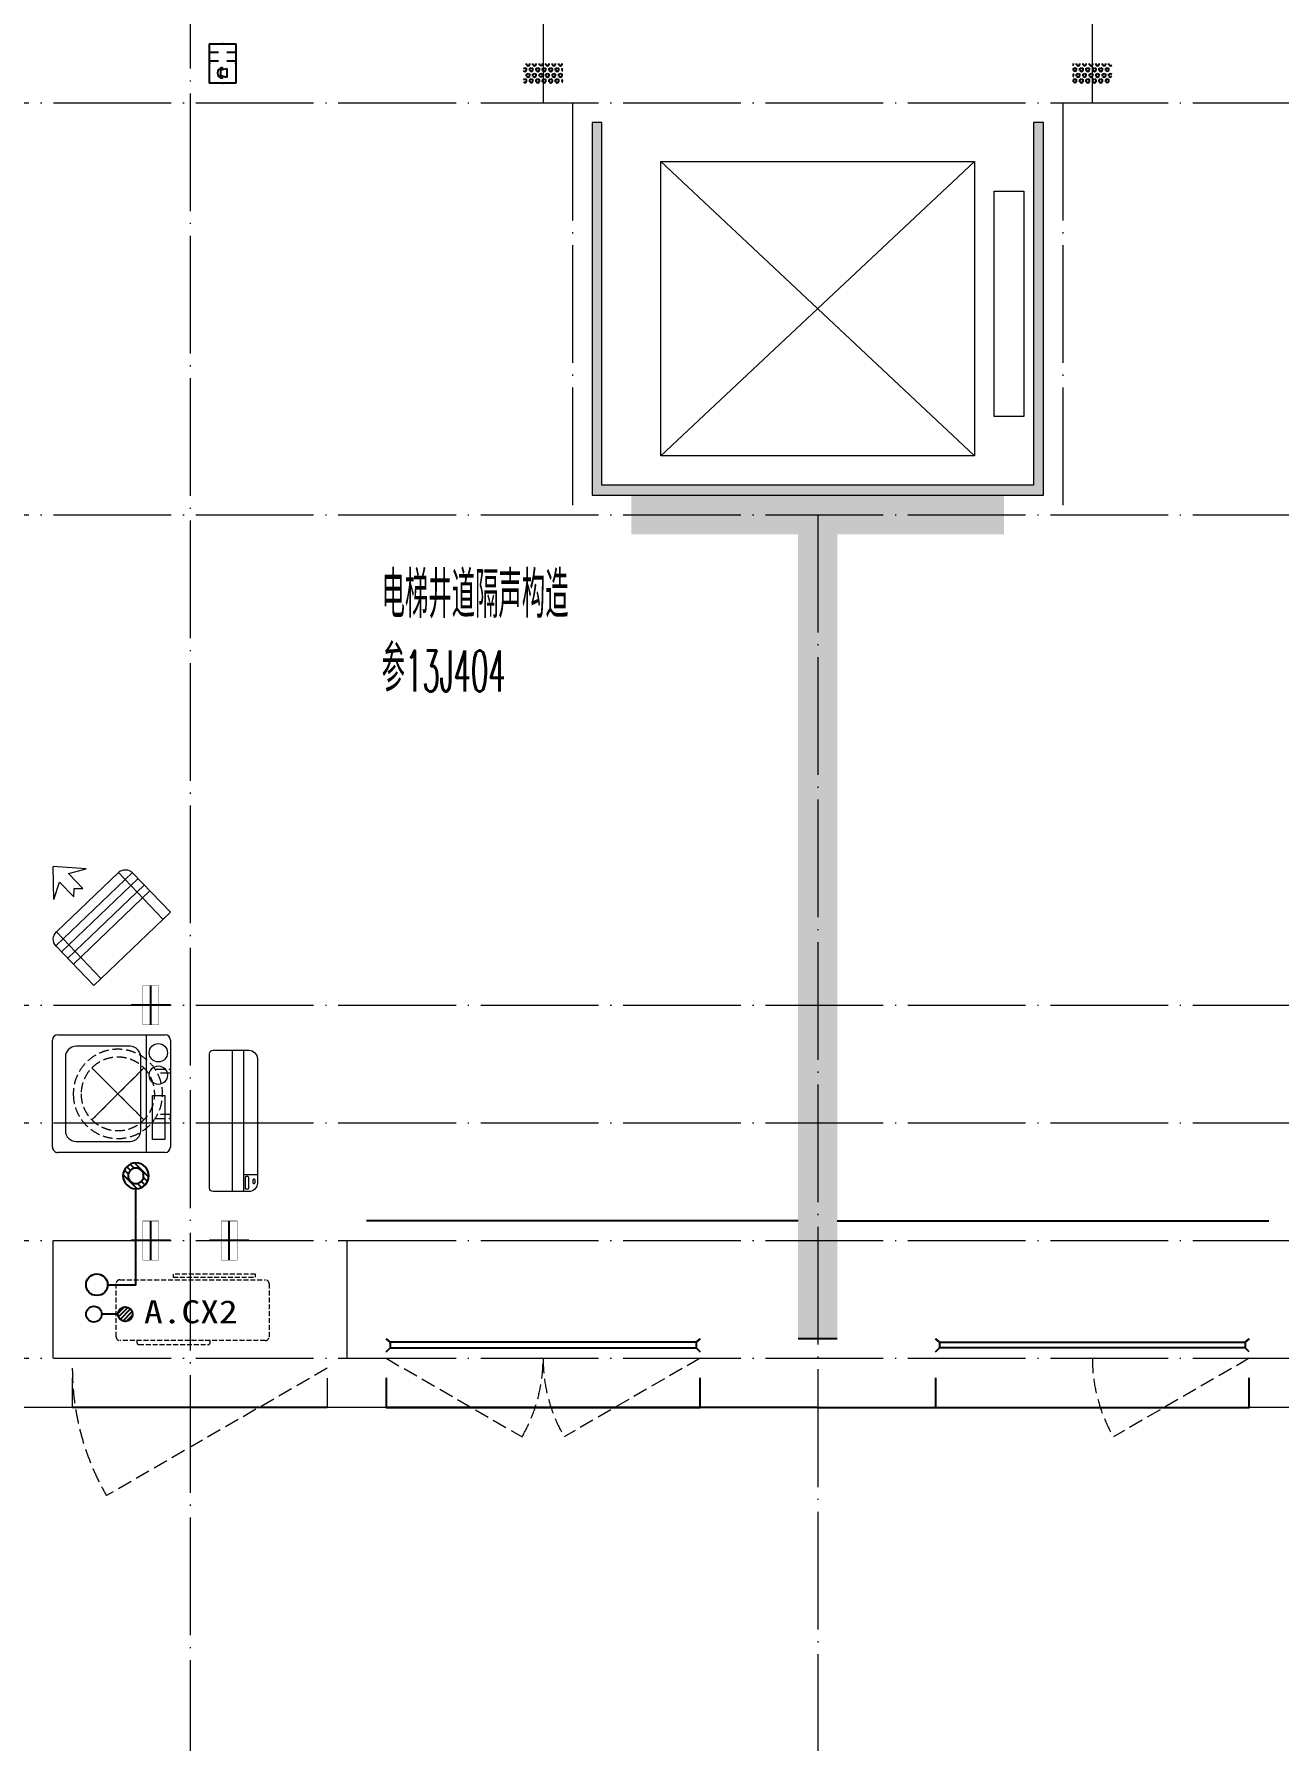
# Model space of a CAD drawing. Extents: x 27938 to 725830, y -209821 to 1628073.
# Drawn here: x 309223 to 315567, y 593949 to 602698 of the extents above; entities that cross this region are included whole.
import ezdxf
from ezdxf.enums import TextEntityAlignment as Align

# ---------------------------------------------------------------- set-up
doc = ezdxf.new("R2010")
doc.units = 0
doc.header["$LTSCALE"] = 1000
doc.header["$MEASUREMENT"] = 0
for name, pattern in [('$1$DASH', [0.35, 0.25, -0.1]), ('DASH', [0.35, 0.25, -0.1]), ('DOTE', [2.42, 2, -0.2, 0.02, -0.2])]:
    doc.linetypes.add(name, pattern=pattern)
for name, color, linetype in [('3-栏杆1', 135, 'Continuous'), ('3.5方案汇报，与郭总、侯月琴确定户型_t8$0$2020.03.04 -1安徽标准化洋房户型(UA）_t8_t8$0$看线', 154, 'Continuous'), ('EQUIP-安防', 3, 'Continuous'), ('EQUIP_地漏', 7, 'Continuous'), ('PUB_TEXT', 4, 'Continuous'), ('VPIPE-凝结', 150, 'Continuous'), ('VPIPE-废水', 31, 'Continuous'), ('保温', 6, 'Continuous'), ('机电标识类', 1, 'Continuous'), ('看线', 251, 'Continuous')]:
    doc.layers.add(name, color=color, linetype=linetype)
for name, color, linetype, lineweight in [('3.5方案汇报，与郭总、侯月琴确定户型_t8$0$STAIR', 2, 'Continuous', 18), ('DOTE', 19, 'DOTE', 9), ('LVTRY', 1, 'Continuous', 13), ('WINDOW', 144, 'Continuous', 15), ('填充', 251, 'Continuous', 5), ('平面-空调室内机', 176, 'Continuous', 9), ('平面-空调预留孔', 173, 'Continuous', 15), ('空调', 76, 'Continuous', 13), ('粉刷', 251, 'Continuous', 9)]:
    doc.layers.add(name, color=color, linetype=linetype, lineweight=lineweight)
doc.styles.add('_TCH_DIM', font='SIMPLEX.shx', dxfattribs={"width": 0.7, "bigfont": 'GBCBIG.shx'})
doc.styles.add('_TEL_DIM', font='SIMPLEX', dxfattribs={"width": 0.8, "height": 3.5, "bigfont": 'HZTXT'})
doc.styles.add('黑体', font='')
doc.styles.get('黑体').set_extended_font_data('SimHei')
pattern_1 = [(90, (-503782.47, -516048.461), (-16.49778, 1e-15), [9.525, -19.05]), (210, (-503782.47, -516048.461), (8.24889, -14.2874966), [9.525, -19.05]), (150, (-503782.47, -516038.936), (-8.24889, -14.2874966), [9.525, -19.05])]
pattern_2 = [(90, (-503782.47, -518598.46), (-16.49778, 1e-15), [9.525, -19.05]), (210, (-503782.47, -518598.46), (8.24889, -14.2874966), [9.525, -19.05]), (150, (-503782.47, -518588.935), (-8.24889, -14.2874966), [9.525, -19.05])]

# ---------------------------------------------------------------- blocks, each defined once
blk = doc.blocks.new('RECTANG')
for p, q in [((1, 1), (0, 1)), ((0, 1), (0, 0)), ((1, 0), (1, 1)), ((0, 0), (1, 0))]:
    blk.add_line(p, q)
blk = doc.blocks.new('洗衣机')
at = {"layer": 'LVTRY'}
for p, q in [((3790993.7, 243444.5), (3790993.7, 242899.1)), ((3791567.4, 243472.1), (3791021, 243472.1)), ((3791116.5, 243472.1), (3791116.5, 242871.5)), ((3791199, 243412.7), (3791474.9, 243412.7)), ((3791594.6, 242899.1), (3791594.6, 243444.5)), ((3791145.1, 242982.5), (3791145.1, 243358)), ((3791528.8, 243358), (3791528.8, 242982.5)), ((3791021, 242871.5), (3791567.4, 242871.5)), ((3791474.9, 242927.8), (3791199, 242927.8))]:
    blk.add_line(p, q, dxfattribs=at)
at = {"layer": 'LVTRY', "extrusion": (0, 0, -1)}
for centre, major_axis, start_param, end_param in [((3791021, 243444.5), (0, 27.6), -1.570796, 0), ((3791055.1, 243379.8), (0, 46.9), 3.141593, 9.424778), ((3791199, 243358), (0, 54.7), 4.712389, 6.283185), ((3791474.9, 243358), (0, 54.7), 0, 1.570796), ((3791567.4, 243444.5), (0, 27.6), 0, 1.570796), ((3791055.1, 243265.7), (0, 46.9), 3.141593, 9.424778), ((3791199, 242982.5), (0, 54.7), 3.141593, 4.712389), ((3791474.9, 242982.5), (0, 54.7), 1.570796, 3.141593), ((3791021, 242899.1), (0, 27.6), 3.141593, 4.712389), ((3791567.4, 242899.1), (0, 27.6), 1.570796, 3.141593)]:
    blk.add_ellipse(centre, major_axis=major_axis, ratio=0.986385, start_param=start_param, end_param=end_param, dxfattribs=at)
at = {"layer": 'LVTRY', "xscale": 63.25620569481588, "yscale": 224.5369532744355, "zscale": 64.12934308941763, "rotation": 180}
blk.add_blockref('RECTANG', (3791085.2, 243162.4), dxfattribs=at)
blk = doc.blocks.new('$TwtSys$00000543')
for p, q in [((-94, -9), (9, 94)), ((-9, -94), (94, 9)), ((12, 55), (42, 84)), ((40, 40), (66, 66)), ((55, 12), (84, 42)), ((-84, -42), (-55, -12)), ((-66, -66), (-40, -40)), ((-42, -84), (-12, -55))]:
    blk.add_line(p, q)
for radius in [94, 56.4]:
    blk.add_circle((0, 0), radius)
blk = doc.blocks.new('dnfhfn')
at = {"linetype": '$1$DASH', "ltscale": 0.2}
for p, q in [((101.9, 495, 0), (121.9, 495, 0)), ((101.9, 417.2, 0), (101.9, 495, 0)), ((121.9, 495, 0), (121.9, 429, 0)), ((353.1, 495, 0), (333.1, 495, 0)), ((333.1, 495, 0), (333.1, 429, 0)), ((353.1, 417.2, 0), (353.1, 495, 0))]:
    blk.add_line(p, q, dxfattribs=at)
at = {"linetype": '$1$DASH', "ltscale": 0.2, "elevation": 0}
for points in [[(94.9, 360.1), (94.9, 360.1), (360.1, 94.9), (360.1, 94.9)], [(360.1, 360.1), (94.9, 94.9), (94.9, 94.9), (360.1, 360.1)]]:
    blk.add_lwpolyline(points, close=True, dxfattribs=at)
at = {"linetype": '$1$DASH', "ltscale": 0.2}
for radius in [227.5, 187.5]:
    blk.add_circle((227.5, 227.5, 0), radius, dxfattribs=at)
blk = doc.blocks.new('$TwtSys$00000141')
at = {"color": 1}
for p, q in [((-47, 4), (-5, 46)), ((-47, 4), (-5, 46)), ((-44, -18), (18, 44)), ((-44, -18), (18, 44)), ((-33, -33), (33, 33)), ((-33, -33), (33, 33)), ((-16, -44), (44, 16)), ((-16, -44), (44, 16)), ((6, -46), (46, -6)), ((6, -46), (46, -6))]:
    blk.add_line(p, q, dxfattribs=at)
blk.add_circle((0, 0), 47, dxfattribs=at)
blk.add_circle((0, 0), 47, dxfattribs=at)
blk = doc.blocks.new('ferre')
at = {"layer": '平面-空调预留孔', "linetype": 'DASH', "ltscale": 0.1}
for p, q in [((93392.7, 115403.5), (93392.7, 115393.5)), ((93765.6, 115393.5), (93765.6, 115403.5)), ((93402.7, 115383.5), (93755.6, 115383.5))]:
    blk.add_line(p, q, dxfattribs=at)
blk.add_lwpolyline([(94045.9, 115403.5), (93305.9, 115403.5, -0.414214), (93285.9, 115423.5), (93285.9, 115693.5, -0.414214), (93305.9, 115713.5), (94045.9, 115713.5, -0.414214), (94065.9, 115693.5), (94065.9, 115423.5, -0.414214)], format="xyb", close=True, dxfattribs=at)
blk.add_lwpolyline([(93996.7, 115742.6), (93576.8, 115742.6), (93576.8, 115727.5), (93996.7, 115727.5)], close=True, dxfattribs=at)
for centre, start, end in [((93402.7, 115393.5), 180, 270), ((93755.6, 115393.5), 270, 0)]:
    blk.add_arc(centre, 10, start, end, dxfattribs=at)
at = {"layer": '平面-空调预留孔', "color": 251, "linetype": 'DASH', "ltscale": 0.1, "true_color": 0x636466, "style": '黑体', "width": 1.2}
blk.add_text('A.CX2', height=117.05, dxfattribs=at).set_placement((93428.3, 115492.1))
blk = doc.blocks.new('fergve')
at = {"layer": '平面-空调预留孔', "linetype": 'DASH', "ltscale": 0.1}
blk.add_blockref('ferre', (25670, -60415.8), dxfattribs=at)
blk = doc.blocks.new('dasdasf1sa2f31as32f')
for p, q in [((-116, 585.6), (43.3, 640.5)), ((82.7, 476.6), (43.3, 640.5)), ((-22.8, 585.5), (-116, 585.6)), ((-22.8, 585.5), (-73.4, 493.2)), ((32.4, 555.1), (-18.1, 462.9)), ((82.7, 476.6), (32.4, 555.1)), ((-473.5, 259.7), (-339.5, 504)), ((-269.8, 524.3), (-427.7, 236.5)), ((114.7, 208.4), (-359.1, 468.2)), ((134.6, 245.5), (-338.8, 505.1)), ((-269.8, 524.3), (113.7, 314)), ((-31.3, 504.4), (-73.4, 493.2)), ((-18.1, 462.9), (-31.3, 504.4)), ((72.3, 131.9), (-401.1, 391.6)), ((92.6, 168.8), (-380.9, 428.5)), ((113.7, 314), (-44.2, 26.2)), ((0, 0), (-473.5, 259.7)), ((134, 244.4), (0, 0))]:
    blk.add_line(p, q)
for centre, start, end in [((-294.5, 479.4), 61.25933, 151.25933), ((89, 269), 331.25933, 61.25933)]:
    blk.add_arc(centre, 51.3, start, end)
blk = doc.blocks.new('dongkong')
blk.add_wipeout([(-603756, 210771), (-603756, 210570.8), (-603836, 210570.8), (-603836, 210771)])
at = {"layer": '机电标识类', "color": 250, "linetype": 'DASH', "ltscale": 400}
for p, q in [((-603796, 210771), (-603796, 210570.8)), ((-603896, 210670.7), (-603696, 210670.7))]:
    blk.add_line(p, q, dxfattribs=at)
at = {"layer": '空调', "color": 6, "linetype": 'DASH', "const_width": 2}
blk.add_lwpolyline([(-603756, 210771), (-603756, 210570.8), (-603836, 210570.8), (-603836, 210771)], close=True, dxfattribs=at)
blk = doc.blocks.new('A$C001338C2')
for p, q in [((0, 249), (0, 22)), ((845, 304), (55, 304)), ((109, 215), (109, 304)), ((900, 22), (900, 249)), ((22, 0), (878, 0))]:
    blk.add_line(p, q)
at = {"lineweight": 5}
for p, q in [((900, 215), (0, 215)), ((900, 143), (0, 143))]:
    blk.add_line(p, q, dxfattribs=at)
for points in [[(89, 226), (22, 226, -0.414214), (17, 232), (17, 243, -0.414214), (22, 249), (89, 249, -0.414214), (95, 243), (95, 232, -0.414214)], [(73, 275), (57, 275, -0.414214), (51, 281), (51, 283, -0.414214), (57, 289), (73, 289, -0.414214), (79, 283), (79, 281, -0.414214)]]:
    blk.add_lwpolyline(points, format="xyb", close=True)
for centre, radius, start, end in [((55, 249), 55, 90, 180), ((845, 249), 55, 360, 90), ((22, 22), 22, 180, 270), ((878, 22), 22, 270, 360)]:
    blk.add_arc(centre, radius, start, end)
blk = doc.blocks.new('A$C263B1184')
at = {"layer": '保温', "linetype": 'Continuous', "ltscale": 10}
h = blk.add_hatch(dxfattribs=at)
h.set_pattern_fill('HEX', color=251, scale=10, angle=90, style=0)
h.set_pattern_definition(pattern_2)
h.paths.add_polyline_path([(-1200, 6400), (-1199.9, 6500), (-1399.9, 6500), (-1400, 6400)])
h = blk.add_hatch(dxfattribs=at)
h.set_pattern_fill('HEX', color=251, scale=10, angle=90, style=0)
h.set_pattern_definition(pattern_2)
h.paths.add_polyline_path([(1400, 6400), (1399.9, 6500), (1599.9, 6500), (1600, 6400)])
h = blk.add_hatch(dxfattribs=at)
h.set_pattern_fill('HEX', color=251, scale=10, angle=90, style=0)
h.set_pattern_definition(pattern_1)
h.paths.add_polyline_path([(1050.1, 4100), (1050.1, 4300), (-850, 4300), (-850, 4100)])
h = blk.add_hatch(dxfattribs=at)
h.set_pattern_fill('HEX', color=251, scale=10, angle=90, style=0)
h.set_pattern_definition(pattern_1)
h.paths.add_polyline_path([(0.1, 0), (200.1, 0), (200.1, 4100), (0.1, 4100)])
at = {"layer": '保温', "color": 251, "linetype": 'ByBlock', "ltscale": 10}
blk.add_line((0, 0), (200, 0), dxfattribs=at)
blk = doc.blocks.new('GDGDGRDGDGDR')
at = {"layer": 'DOTE', "linetype": 'DOTE', "ltscale": 0.3}
for p, q in [((311816.6, 612948.8), (311816.6, 602348.8)), ((314616.6, 612948.8), (314616.6, 602348.8)), ((310016.6, 603848.8), (310016.6, 593948.8)), ((270116.6, 602348.8), (328916.6, 602348.8)), ((311966.6, 602348.8), (311966.6, 600248.8)), ((314466.6, 602348.8), (314466.6, 600248.8)), ((270116.6, 600248.8), (328916.6, 600248.8)), ((313216.6, 600248.8), (313216.6, 593948.8)), ((270116.6, 597748.8), (328916.6, 597748.8)), ((270116.6, 597148.8), (328916.6, 597148.8)), ((270116.6, 596548.8), (328916.6, 596548.8)), ((309316.6, 596548.8), (309316.6, 595948.8)), ((310816.6, 596548.8), (310816.6, 595948.8)), ((270116.6, 595948.8), (328916.6, 595948.8))]:
    blk.add_line(p, q, dxfattribs=at)
blk = doc.blocks.new('$equip$00002628')
at = {"linetype": 'Continuous'}
for p, q in [((-0.625, 0.415), (0.625, 0.415)), ((-0.625, -0.415), (-0.625, 0.415)), ((-0.472, 0.01), (-0.409, 0.01)), ((-0.446, -0.138), (-0.395, 0.058)), ((-0.395, 0.058), (-0.395, 0.058)), ((-0.395, 0.058), (-0.206, 0.058)), ((-0.206, 0.058), (-0.155, -0.138)), ((-0.191, 0.01), (-0.129, 0.01)), ((0.071, 0.129), (0.071, 0.415)), ((0.35, 0.129), (0.35, 0.415)), ((0.625, 0.415), (0.625, -0.415)), ((0.625, -0.415), (-0.625, -0.415)), ((-0.155, -0.138), (-0.446, -0.138)), ((0.071, -0.415), (0.071, -0.129)), ((0.35, -0.415), (0.35, -0.129))]:
    blk.add_line(p, q, dxfattribs=at)
at = {"const_width": 0.05}
blk.add_lwpolyline([(-0.625, 0.415), (0.625, 0.415), (0.625, -0.415), (-0.625, -0.415), (-0.625, 0.415), (0.625, 0.415)], dxfattribs=at)
at = {"linetype": 'Continuous'}
blk.add_arc((-0.3, -0.011), 0.173, 6.9897, 173.0103, dxfattribs=at)
for p in [(-0.625, 0), (0, 0.415), (0, -0.415), (0.625, 0)]:
    blk.add_point(p)
at = {"color": 7, "style": '_TEL_DIM', "flags": 1}
blk.add_attdef('A', text='', height=0.000025, dxfattribs=at).set_placement((0, 0), align=Align.MIDDLE_CENTER)
blk = doc.blocks.new('HFHFHTFCD')
at = {"layer": 'EQUIP-安防', "xscale": 160, "yscale": 160, "zscale": 160, "rotation": 90}
blk.add_blockref('$equip$00002628', (310183, 370923.7), dxfattribs=at)

msp = doc.modelspace()

# ---------------------------------------------------------------- hatches: boundary and pattern name
at = {"layer": '填充'}
h = msp.add_hatch(dxfattribs=at)
h.set_pattern_fill('隔热材料02', color=256, scale=100, style=0)
h.set_pattern_definition([(0, (-888391.624, -8389.817), (0, 50), []), (0, (-888391.624, -8373.15), (0, 50), []), (270, (-888347.883, -8364.52), (50, -9e-15), [5.01775, -44.98225]), (270, (-888385.34, -8364.52), (50, -9e-15), [5.01775, -44.98225]), (90, (-888359.83, -8398.45), (-50, 3e-15), [5.01775, -44.98225]), (90, (-888373.395, -8398.45), (-50, 3e-15), [5.01775, -44.98225]), (180, (-888341.6, -8406.484), (-6e-15, -50), [50.02425, 0.02425]), (135, (-888355.557, -8403.975), (3e-15, 49.99987405), [4.268, -66.44275]), (116.56505, (-888308.575, -8400.957), (0.00011283, 49.99993342), [2.805, -108.9985]), (116.56505, (-888358.575, -8400.957), (0.00011283, 49.99993342), [2.805, -108.9985]), (153.43495, (-888300.54, -8406.484), (-0.0001128, 49.9999334), [5.61, -106.1935]), (153.43495, (-888350.54, -8406.484), (-0.0001128, 49.9999334), [5.61, -106.1935]), (63.43495, (-888309.83, -8393.43), (-0.00011283, 49.99993342), [26.714, -85.0895]), (63.43495, (-888359.83, -8393.43), (-0.00011283, 49.99993342), [26.714, -85.0895]), (116.56505, (-888297.883, -8364.52), (0.00011283, 49.99993342), [2.805, -108.9985]), (116.56505, (-888347.883, -8364.52), (0.00011283, 49.99993342), [2.805, -108.9985]), (135, (-888349.137, -8362.01), (3e-15, 49.99987405), [4.268, -66.44275]), (153.43495, (-888302.155, -8358.993), (-0.0001128, 49.9999334), [5.61, -106.1935]), (153.43495, (-888352.155, -8358.993), (-0.0001128, 49.9999334), [5.61, -106.1935]), (45, (-888384.087, -8362.01), (0, 49.99987405), [4.268, -66.44275]), (63.43495, (-888335.341, -8364.52), (-0.00011283, 49.99993342), [2.805, -108.9985]), (63.43495, (-888385.341, -8364.52), (-0.00011283, 49.99993342), [2.805, -108.9985]), (26.56505, (-888331.07, -8358.993), (0.0001128, 49.9999334), [5.61, -106.1935]), (26.56505, (-888381.07, -8358.993), (0.0001128, 49.9999334), [5.61, -106.1935]), (116.56505, (-888323.395, -8393.43), (0.00011283, 49.99993342), [26.714, -85.0895]), (116.56505, (-888373.395, -8393.43), (0.00011283, 49.99993342), [26.714, -85.0895]), (45, (-888377.667, -8403.975), (0, 49.99987405), [4.268, -66.44275]), (63.43495, (-888324.649, -8400.957), (-0.00011283, 49.99993342), [2.805, -108.9985]), (63.43495, (-888374.649, -8400.957), (-0.00011283, 49.99993342), [2.805, -108.9985]), (26.56505, (-888332.685, -8406.484), (0.0001128, 49.9999334), [5.61, -106.1935]), (26.56505, (-888382.685, -8406.484), (0.0001128, 49.9999334), [5.61, -106.1935])])
h.paths.add_polyline_path([(312116.8, 602248.8), (312066.8, 602248.8), (312066.8, 600348.8), (314366.8, 600348.8), (314366.8, 602248.8), (314316.8, 602248.8), (314316.8, 600398.8), (312116.8, 600398.8)])

# ---------------------------------------------------------------- linework, layer by layer
at = {"color": 30, "const_width": 8}
for points in [[(309116.6, 595848.8), (309116.6, 595698.8), (309416.6, 595698.8), (309416.6, 595848.8)], [(310716.6, 595848.8), (310716.6, 595698.8), (311016.6, 595698.8), (311016.6, 595848.8)], [(315716.6, 595848.8), (315716.6, 595698.8), (315416.6, 595698.8), (315416.6, 595848.8)]]:
    msp.add_lwpolyline(points, dxfattribs=at)
at = {"layer": '3-栏杆1', "color": 5}
for p, q in [((311036.8, 596031), (311016.6, 596048.8)), ((311016.6, 596048.8), (311036.8, 596031)), ((311016.6, 595981.9), (311036.8, 596001.7)), ((312596.3, 596031), (311036.8, 596031)), ((311036.8, 596031), (311036.8, 596001.7)), ((311036.8, 596001.7), (312596.3, 596001.7)), ((312596.3, 596031), (312616.6, 596048.8)), ((312616.6, 596048.8), (312596.3, 596031)), ((312596.3, 596031), (312596.3, 596001.7)), ((312596.3, 596001.7), (312616.6, 595981.9)), ((312616.6, 595981.9), (312596.3, 596001.7)), ((313836.8, 596031), (313816.6, 596048.8)), ((313816.6, 596048.8), (313836.8, 596031)), ((313836.8, 596001.7), (313816.6, 595981.9)), ((313816.6, 595981.9), (313836.8, 596001.7)), ((313836.8, 596031), (315396.3, 596031)), ((313836.8, 596031), (313836.8, 596001.7)), ((315396.3, 596001.7), (313836.8, 596001.7)), ((315396.3, 596031), (315416.6, 596048.8)), ((315416.6, 596048.8), (315396.3, 596031)), ((315396.3, 596031), (315396.3, 596001.7)), ((315416.6, 595981.9), (315396.3, 596001.7))]:
    msp.add_line(p, q, dxfattribs=at)
at = {"layer": '3.5方案汇报，与郭总、侯月琴确定户型_t8$0$2020.03.04 -1安徽标准化洋房户型(UA）_t8_t8$0$看线', "ltscale": 10}
for p, q in [((313116.6, 596648.8), (310916.6, 596648.8)), ((313316.6, 596648.8), (315516.6, 596648.8))]:
    msp.add_line(p, q, dxfattribs=at)
at = {"layer": '3.5方案汇报，与郭总、侯月琴确定户型_t8$0$STAIR'}
for p, q in [((314016.6, 602048.8), (312416.6, 600548.8)), ((312416.6, 602048.8), (314016.6, 600548.8))]:
    msp.add_line(p, q, dxfattribs=at)
for points in [[(312416.6, 600548.8), (312416.6, 602048.8), (314016.6, 602048.8), (314016.6, 600548.8)], [(314116.6, 600748.8), (314116.6, 601898.8), (314266.6, 601898.8), (314266.6, 600748.8)]]:
    msp.add_lwpolyline(points, close=True, dxfattribs=at)
at = {"layer": 'VPIPE-凝结', "ltscale": 0.1}
for points in [[(309596.6, 596323.8), (309740.7, 596323.8), (309740.7, 596813)], [(309649, 596173.8), (309566.6, 596173.8)]]:
    msp.add_lwpolyline(points, dxfattribs=at)
at = {"layer": 'VPIPE-凝结'}
msp.add_circle((309526.6, 596173.8), 40, dxfattribs=at)
at = {"layer": 'VPIPE-废水'}
msp.add_circle((309541.6, 596323.8), 55, dxfattribs=at)
at = {"layer": 'WINDOW', "color": 250, "linetype": 'DASH', "ltscale": 0.3}
for points in [[(310716.6, 595898.8), (309590.7, 595248.8, -0.131652), (309416.6, 595898.8)], [(311016.6, 595948.8), (311709.4, 595548.8, 0.131652), (311816.6, 595948.8)], [(312616.6, 595948.8), (311923.8, 595548.8, -0.131652), (311816.6, 595948.8)], [(315416.6, 595948.8), (314723.8, 595548.8, -0.131652), (314616.6, 595948.8)]]:
    msp.add_lwpolyline(points, format="xyb", dxfattribs=at)
at = {"layer": '填充'}
msp.add_lwpolyline([(312116.8, 602248.8), (312066.8, 602248.8), (312066.8, 600348.8), (314366.8, 600348.8), (314366.8, 602248.8), (314316.8, 602248.8), (314316.8, 600398.8), (312116.8, 600398.8)], close=True, dxfattribs=at)
at = {"layer": '看线', "color": 202, "ltscale": 0.5}
for points in [[(311016.6, 595848.8), (311016.6, 595698.8), (312616.6, 595698.8), (312616.6, 595848.8)], [(313816.6, 595848.8), (313816.6, 595698.8), (315416.6, 595698.8), (315416.6, 595848.8)], [(310716.6, 595698.8), (309416.6, 595698.8)], [(313216.6, 595698.8), (311016.6, 595698.8)], [(313216.6, 595698.8), (315416.6, 595698.8)]]:
    msp.add_lwpolyline(points, dxfattribs=at)

# ---------------------------------------------------------------- block references
msp.add_blockref('HFHFHTFCD', (0, 231625.1))
at = {"layer": 'EQUIP_地漏', "xscale": -0.7000000000000001, "yscale": 0.7000000000000001, "zscale": 0.7}
msp.add_blockref('$TwtSys$00000543', (309740.7, 596878.8), dxfattribs=at)
at = {"layer": 'EQUIP_地漏', "xscale": -0.8, "yscale": -0.8, "zscale": 0.8, "rotation": 180}
msp.add_blockref('$TwtSys$00000141', (309686.6, 596173.8), dxfattribs=at)
at = {"layer": '平面-空调室内机', "ltscale": 0.3, "rotation": 180}
msp.add_blockref('dongkong', (-293579.5, 807219.6), dxfattribs=at)
at = {"layer": '平面-空调预留孔', "xscale": -1}
for name, p, rotation in [('dasdasf1sa2f31as32f', (309526.3, 597848.8), 15.00000000331026), ('dnfhfn', (309421.5, 597069.2, 0), 270)]:
    msp.add_blockref(name, p, dxfattribs=dict(at, rotation=rotation))
at = {"layer": '平面-空调预留孔', "xscale": -0.800000000046565, "yscale": 0.800000000046565, "zscale": 0.800000000046565, "rotation": 269.9999997665698}
msp.add_blockref('A$C001338C2', (310116.7, 596798.8), dxfattribs=at)
at = {"layer": '平面-空调预留孔'}
msp.add_blockref('fergve', (190683.6, 541051.2), dxfattribs=at)
at = {"layer": '粉刷', "xscale": -1}
msp.add_blockref('洗衣机', (4100910.3, 354126.4), dxfattribs=at)

# ---------------------------------------------------------------- texts
at = {"layer": 'PUB_TEXT', "color": 3, "style": '_TCH_DIM'}
for s, height, width, p in [('电梯井道隔声构造', 236.31, 0.7, (310993.4, 599723.1)), ('参', 236.3, 0.7, (310993.4, 599348.3)), ('13J404', 208.25, 0.494118, (311113.8, 599348.3))]:
    msp.add_text(s, height=height, dxfattribs=dict(at, width=width)).set_placement(p)

# ---------------------------------------------------------------- next in the draw order: block references
at = {"layer": '平面-空调室内机', "ltscale": 0.3, "rotation": 180}
for p in [(-293979.6, 808419.5), (-293979.6, 807219.6)]:
    msp.add_blockref('dongkong', p, dxfattribs=at)

# ---------------------------------------------------------------- next in the draw order: block references
msp.add_blockref('GDGDGRDGDGDR', (0, 0))
at = {"xscale": -1}
msp.add_blockref('A$C263B1184', (313316.6, 596048.8), dxfattribs=at)

doc.saveas('drawing.dxf')
